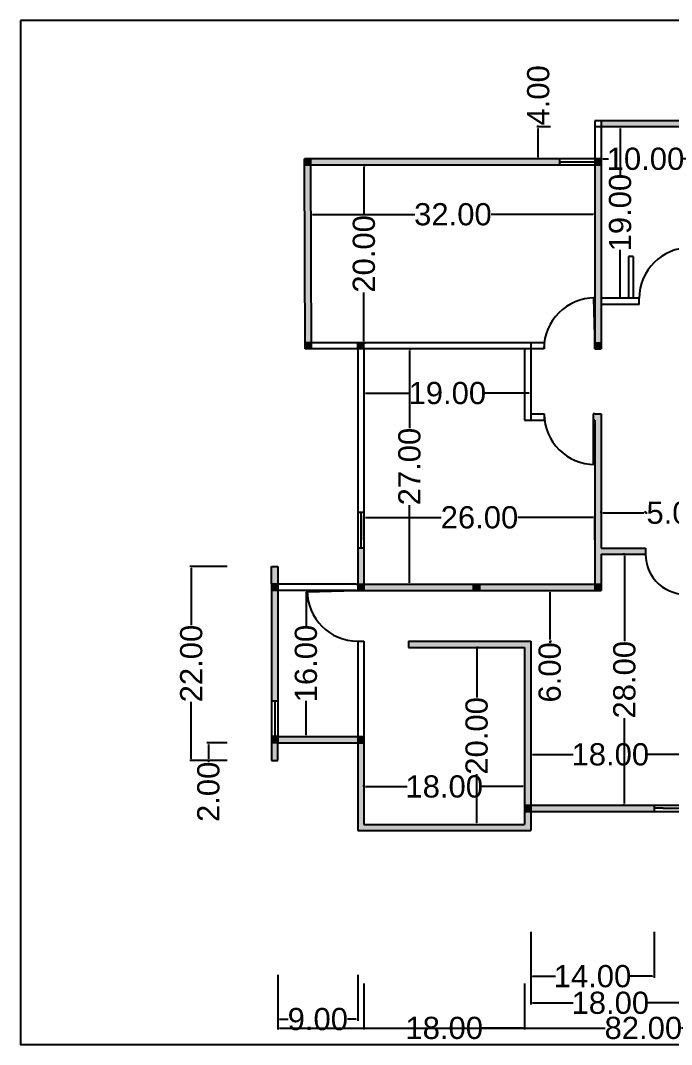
# Model space of a CAD drawing. Header units: inches. Extents: x 13 to 295, y 18 to 174.
# Drawn here: x 12.8 to 86.1, y 18 to 133.4 of the extents above; entities that cross this region are included whole.
import ezdxf

# ---------------------------------------------------------------- set-up
doc = ezdxf.new("R2010")
doc.units = ezdxf.units.IN
doc.header["$MEASUREMENT"] = 0
doc.styles.get("Standard").update_dxf_attribs({"font": 'arial.ttf'})
doc.dimstyles.get("Standard").update_dxf_attribs({"dimtxt": 2.5, "dimasz": 0.18, "dimexe": 0.18, "dimexo": 5, "dimgap": 0.09, "dimtad": 0, "dimrnd": 1, "dimzin": 0, "dimdsep": 46, "dimtxsty": 'Standard', "dimcen": 0.09, "dimclrd": 1, "dimclre": 1, "dimclrt": 256, "dimadec": 0, "dimazin": 0, "dimtfac": 1, "dimtofl": 0, "dimtmove": 0, "dimatfit": 3, "dimfxl": 5, "dimfxlon": 1, "dimtolj": 1, "dimtzin": 0, "dimlwe": -1, "dimarcsym": 0})

# ---------------------------------------------------------------- blocks, each defined once
blk = doc.blocks.new('*D19')
at = {"color": 1, "transparency": 16777216}
for p, q in [((41.76, 24.86), (41.76, 19.68)), ((124.1, 24.86), (124.1, 19.68))]:
    blk.add_line(p, q, dxfattribs=at)
at = {"color": 1, "lineweight": -2, "transparency": 16777216}
for p, q in [((41.94, 19.86), (78.62, 19.86)), ((123.92, 19.86), (87.23, 19.86))]:
    blk.add_line(p, q, dxfattribs=at)
at = {"color": 1, "transparency": 16777216}
for points in [[(41.94, 19.89), (41.94, 19.83), (41.76, 19.86)], [(123.92, 19.89), (123.92, 19.83), (124.1, 19.86)]]:
    blk.add_solid(points, dxfattribs=at)
at = {"layer": 'Defpoints', "color": 0, "transparency": 16777216}
for p in [(41.76, 50), (124.1, 47.9), (124.1, 19.86)]:
    blk.add_point(p, dxfattribs=at)
at = {"transparency": 16777216, "insert": (82.93, 19.86), "char_height": 2.5, "attachment_point": 5}
blk.add_mtext('\\A1;82.00', dxfattribs=at)
blk = doc.blocks.new('*D25')
at = {"color": 1, "transparency": 16777216}
for p, q in [((41.76, 25.86), (41.76, 20.68)), ((50.76, 25.86), (50.76, 20.68))]:
    blk.add_line(p, q, dxfattribs=at)
at = {"color": 1, "lineweight": -2, "transparency": 16777216}
for p, q in [((41.94, 20.86), (42.93, 20.86)), ((50.58, 20.86), (49.59, 20.86))]:
    blk.add_line(p, q, dxfattribs=at)
at = {"color": 1, "transparency": 16777216}
for points in [[(41.94, 20.89), (41.94, 20.83), (41.76, 20.86)], [(50.58, 20.89), (50.58, 20.83), (50.76, 20.86)]]:
    blk.add_solid(points, dxfattribs=at)
at = {"layer": 'Defpoints', "color": 0, "transparency": 16777216}
for p in [(41.76, 50), (50.76, 50), (50.76, 20.86)]:
    blk.add_point(p, dxfattribs=at)
at = {"transparency": 16777216, "insert": (46.26, 20.86), "char_height": 2.5, "attachment_point": 5}
blk.add_mtext('\\A1;9.00', dxfattribs=at)
blk = doc.blocks.new('*D26')
at = {"color": 1, "transparency": 16777216}
for p, q in [((51.46, 24.86), (51.46, 19.68)), ((69.54, 24.86), (69.54, 19.68))]:
    blk.add_line(p, q, dxfattribs=at)
at = {"color": 1, "lineweight": -2, "transparency": 16777216}
for p, q in [((51.64, 19.86), (56.32, 19.86)), ((69.36, 19.86), (64.69, 19.86))]:
    blk.add_line(p, q, dxfattribs=at)
at = {"color": 1, "transparency": 16777216}
for points in [[(51.64, 19.89), (51.64, 19.83), (51.46, 19.86)], [(69.36, 19.89), (69.36, 19.83), (69.54, 19.86)]]:
    blk.add_solid(points, dxfattribs=at)
at = {"layer": 'Defpoints', "color": 0, "transparency": 16777216}
for p in [(51.46, 42.8), (69.54, 42.8), (51.46, 19.86)]:
    blk.add_point(p, dxfattribs=at)
at = {"transparency": 16777216, "insert": (60.5, 19.86), "char_height": 2.5, "attachment_point": 5}
blk.add_mtext('\\A1;18.00', dxfattribs=at)
blk = doc.blocks.new('*D27')
at = {"color": 1, "transparency": 16777216}
for p, q in [((70.25, 27.69), (70.25, 22.51)), ((88.17, 27.69), (88.17, 22.51))]:
    blk.add_line(p, q, dxfattribs=at)
at = {"color": 1, "lineweight": -2, "transparency": 16777216}
for p, q in [((70.43, 22.69), (75.02, 22.69)), ((87.99, 22.69), (83.39, 22.69))]:
    blk.add_line(p, q, dxfattribs=at)
at = {"color": 1, "transparency": 16777216}
for points in [[(70.43, 22.72), (70.43, 22.66), (70.25, 22.69)], [(87.99, 22.72), (87.99, 22.66), (88.17, 22.69)]]:
    blk.add_solid(points, dxfattribs=at)
at = {"layer": 'Defpoints', "color": 0, "transparency": 16777216}
for p in [(70.25, 44.27), (88.17, 44.27), (70.25, 22.69)]:
    blk.add_point(p, dxfattribs=at)
at = {"transparency": 16777216, "insert": (79.21, 22.69), "char_height": 2.5, "attachment_point": 5}
blk.add_mtext('\\A1;18.00', dxfattribs=at)
blk = doc.blocks.new('*D28')
at = {"color": 1, "transparency": 16777216}
for p, q in [((70.25, 30.69), (70.25, 25.51)), ((84.16, 30.69), (84.16, 25.51))]:
    blk.add_line(p, q, dxfattribs=at)
at = {"color": 1, "lineweight": -2, "transparency": 16777216}
for p, q in [((70.43, 25.69), (73.02, 25.69)), ((83.98, 25.69), (81.39, 25.69))]:
    blk.add_line(p, q, dxfattribs=at)
at = {"color": 1, "transparency": 16777216}
for points in [[(70.43, 25.72), (70.43, 25.66), (70.25, 25.69)], [(83.98, 25.72), (83.98, 25.66), (84.16, 25.69)]]:
    blk.add_solid(points, dxfattribs=at)
at = {"layer": 'Defpoints', "color": 0, "transparency": 16777216}
for p in [(70.25, 44.27), (84.16, 44.27), (70.25, 25.69)]:
    blk.add_point(p, dxfattribs=at)
at = {"transparency": 16777216, "insert": (77.2, 25.69), "char_height": 2.5, "attachment_point": 5}
blk.add_mtext('\\A1;14.00', dxfattribs=at)
blk = doc.blocks.new('*D48')
at = {"color": 1, "transparency": 16777216}
for p, q in [((80.32, 121.37), (80.14, 121.37)), ((80.32, 102.07), (80.14, 102.07))]:
    blk.add_line(p, q, dxfattribs=at)
at = {"color": 1, "lineweight": -2, "transparency": 16777216}
for p, q in [((80.32, 121.19), (80.32, 115.91)), ((80.32, 102.25), (80.32, 107.53))]:
    blk.add_line(p, q, dxfattribs=at)
at = {"color": 1, "transparency": 16777216}
for points in [[(80.29, 121.19), (80.35, 121.19), (80.32, 121.37)], [(80.29, 102.25), (80.35, 102.25), (80.32, 102.07)]]:
    blk.add_solid(points, dxfattribs=at)
at = {"layer": 'Defpoints', "color": 0, "transparency": 16777216}
for p in [(80.32, 121.37), (80.32, 121.37), (80.32, 102.07)]:
    blk.add_point(p, dxfattribs=at)
at = {"transparency": 16777216, "insert": (80.32, 111.72), "char_height": 2.5, "attachment_point": 5, "rotation": 90}
blk.add_mtext('\\A1;19.00', dxfattribs=at)
blk = doc.blocks.new('*D49')
at = {"color": 1, "transparency": 16777216}
for p, q in [((78.17, 117.77), (78.17, 117.59)), ((88.17, 117.77), (88.17, 117.59))]:
    blk.add_line(p, q, dxfattribs=at)
at = {"color": 1, "lineweight": -2, "transparency": 16777216}
for p, q in [((78.35, 117.77), (78.99, 117.77)), ((87.99, 117.77), (87.36, 117.77))]:
    blk.add_line(p, q, dxfattribs=at)
at = {"color": 1, "transparency": 16777216}
for points in [[(78.35, 117.8), (78.35, 117.74), (78.17, 117.77)], [(87.99, 117.8), (87.99, 117.74), (88.17, 117.77)]]:
    blk.add_solid(points, dxfattribs=at)
at = {"layer": 'Defpoints', "color": 0, "transparency": 16777216}
for p in [(78.17, 119.35), (88.17, 119.35), (78.17, 117.77)]:
    blk.add_point(p, dxfattribs=at)
at = {"transparency": 16777216, "insert": (83.17, 117.77), "char_height": 2.5, "attachment_point": 5}
blk.add_mtext('\\A1;10.00', dxfattribs=at)
blk = doc.blocks.new('*D50')
at = {"color": 1, "transparency": 16777216}
for p, q in [((51.46, 117.07), (51.64, 117.07)), ((51.46, 97.07), (51.64, 97.07))]:
    blk.add_line(p, q, dxfattribs=at)
at = {"color": 1, "lineweight": -2, "transparency": 16777216}
for p, q in [((51.46, 116.89), (51.46, 111.39)), ((51.46, 97.25), (51.46, 102.74))]:
    blk.add_line(p, q, dxfattribs=at)
at = {"color": 1, "transparency": 16777216}
for points in [[(51.43, 116.89), (51.49, 116.89), (51.46, 117.07)], [(51.43, 97.25), (51.49, 97.25), (51.46, 97.07)]]:
    blk.add_solid(points, dxfattribs=at)
at = {"layer": 'Defpoints', "color": 0, "transparency": 16777216}
for p in [(47.59, 117.07), (47.59, 97.07), (51.46, 97.07)]:
    blk.add_point(p, dxfattribs=at)
at = {"transparency": 16777216, "insert": (51.46, 107.07), "char_height": 2.5, "attachment_point": 5, "rotation": 90}
blk.add_mtext('\\A1;20.00', dxfattribs=at)
blk = doc.blocks.new('*D51')
at = {"color": 1, "transparency": 16777216}
for p, q in [((45.5, 111.52), (45.5, 111.7)), ((77.47, 111.52), (77.47, 111.7))]:
    blk.add_line(p, q, dxfattribs=at)
at = {"color": 1, "lineweight": -2, "transparency": 16777216}
for p, q in [((45.68, 111.52), (57.18, 111.52)), ((77.29, 111.52), (65.79, 111.52))]:
    blk.add_line(p, q, dxfattribs=at)
at = {"color": 1, "transparency": 16777216}
for points in [[(45.68, 111.55), (45.68, 111.49), (45.5, 111.52)], [(77.29, 111.55), (77.29, 111.49), (77.47, 111.52)]]:
    blk.add_solid(points, dxfattribs=at)
at = {"layer": 'Defpoints', "color": 0, "transparency": 16777216}
for p in [(45.5, 111.52), (45.5, 109.1), (77.47, 109.22)]:
    blk.add_point(p, dxfattribs=at)
at = {"transparency": 16777216, "insert": (61.48, 111.52), "char_height": 2.5, "attachment_point": 5}
blk.add_mtext('\\A1;32.00', dxfattribs=at)
blk = doc.blocks.new('*D52')
at = {"color": 1, "transparency": 16777216}
for p, q in [((51.46, 91.38), (51.46, 91.2)), ((70.25, 91.38), (70.25, 91.2))]:
    blk.add_line(p, q, dxfattribs=at)
at = {"color": 1, "lineweight": -2, "transparency": 16777216}
for p, q in [((51.64, 91.38), (56.67, 91.38)), ((70.07, 91.38), (65.04, 91.38))]:
    blk.add_line(p, q, dxfattribs=at)
at = {"color": 1, "transparency": 16777216}
for points in [[(51.64, 91.41), (51.64, 91.35), (51.46, 91.38)], [(70.07, 91.41), (70.07, 91.35), (70.25, 91.38)]]:
    blk.add_solid(points, dxfattribs=at)
at = {"layer": 'Defpoints', "color": 0, "transparency": 16777216}
for p in [(51.46, 94.38), (70.25, 92.71), (51.46, 91.38)]:
    blk.add_point(p, dxfattribs=at)
at = {"transparency": 16777216, "insert": (60.85, 91.38), "char_height": 2.5, "attachment_point": 5}
blk.add_mtext('\\A1;19.00', dxfattribs=at)
blk = doc.blocks.new('*D53')
at = {"color": 1, "transparency": 16777216}
for p, q in [((56.59, 96.37), (56.77, 96.37)), ((56.59, 69.85), (56.77, 69.85))]:
    blk.add_line(p, q, dxfattribs=at)
at = {"color": 1, "lineweight": -2, "transparency": 16777216}
for p, q in [((56.59, 96.19), (56.59, 87.43)), ((56.59, 70.03), (56.59, 78.78))]:
    blk.add_line(p, q, dxfattribs=at)
at = {"color": 1, "transparency": 16777216}
for points in [[(56.56, 96.19), (56.62, 96.19), (56.59, 96.37)], [(56.56, 70.03), (56.62, 70.03), (56.59, 69.85)]]:
    blk.add_solid(points, dxfattribs=at)
at = {"layer": 'Defpoints', "color": 0, "transparency": 16777216}
for p in [(53.92, 96.37), (53.92, 69.85), (56.59, 69.85)]:
    blk.add_point(p, dxfattribs=at)
at = {"transparency": 16777216, "insert": (56.59, 83.11), "char_height": 2.5, "attachment_point": 5, "rotation": 90}
blk.add_mtext('\\A1;27.00', dxfattribs=at)
blk = doc.blocks.new('*D54')
at = {"color": 1, "transparency": 16777216}
for p, q in [((78.17, 77.9), (78.17, 78.08)), ((83.17, 77.9), (83.17, 78.08))]:
    blk.add_line(p, q, dxfattribs=at)
at = {"color": 1, "lineweight": -2, "transparency": 16777216}
for p, q in [((78.35, 77.9), (82.99, 77.9)), ((83.17, 77.9), (83.35, 77.9))]:
    blk.add_line(p, q, dxfattribs=at)
at = {"color": 1, "transparency": 16777216}
for points in [[(78.35, 77.93), (78.35, 77.87), (78.17, 77.9)], [(82.99, 77.93), (82.99, 77.87), (83.17, 77.9)]]:
    blk.add_solid(points, dxfattribs=at)
at = {"layer": 'Defpoints', "color": 0, "transparency": 16777216}
for p in [(83.17, 77.9), (78.17, 73.94), (83.17, 73.94)]:
    blk.add_point(p, dxfattribs=at)
at = {"transparency": 16777216, "insert": (86.68, 77.9), "char_height": 2.5, "attachment_point": 5}
blk.add_mtext('\\A1;5.00', dxfattribs=at)
blk = doc.blocks.new('*D55')
at = {"color": 1, "transparency": 16777216}
for p, q in [((64.16, 62.75), (64.34, 62.75)), ((64.16, 42.8), (64.34, 42.8))]:
    blk.add_line(p, q, dxfattribs=at)
at = {"color": 1, "lineweight": -2, "transparency": 16777216}
for p, q in [((64.16, 62.57), (64.16, 57.1)), ((64.16, 42.98), (64.16, 48.45))]:
    blk.add_line(p, q, dxfattribs=at)
at = {"color": 1, "transparency": 16777216}
for points in [[(64.13, 62.57), (64.19, 62.57), (64.16, 62.75)], [(64.13, 42.98), (64.19, 42.98), (64.16, 42.8)]]:
    blk.add_solid(points, dxfattribs=at)
at = {"layer": 'Defpoints', "color": 0, "transparency": 16777216}
for p in [(59.3, 62.75), (59.3, 42.8), (64.16, 42.8)]:
    blk.add_point(p, dxfattribs=at)
at = {"transparency": 16777216, "insert": (64.16, 52.77), "char_height": 2.5, "attachment_point": 5, "rotation": 90}
blk.add_mtext('\\A1;20.00', dxfattribs=at)
blk = doc.blocks.new('*D56')
at = {"color": 1, "transparency": 16777216}
for p, q in [((51.46, 47.06), (51.46, 47.24)), ((69.54, 47.06), (69.54, 47.24))]:
    blk.add_line(p, q, dxfattribs=at)
at = {"color": 1, "lineweight": -2, "transparency": 16777216}
for p, q in [((51.64, 47.06), (56.32, 47.06)), ((69.36, 47.06), (64.69, 47.06))]:
    blk.add_line(p, q, dxfattribs=at)
at = {"color": 1, "transparency": 16777216}
for points in [[(51.64, 47.09), (51.64, 47.03), (51.46, 47.06)], [(69.36, 47.09), (69.36, 47.03), (69.54, 47.06)]]:
    blk.add_solid(points, dxfattribs=at)
at = {"layer": 'Defpoints', "color": 0, "transparency": 16777216}
for p in [(69.54, 47.06), (51.46, 42.8), (69.54, 42.8)]:
    blk.add_point(p, dxfattribs=at)
at = {"transparency": 16777216, "insert": (60.5, 47.06), "char_height": 2.5, "attachment_point": 5}
blk.add_mtext('\\A1;18.00', dxfattribs=at)
blk = doc.blocks.new('*D58')
at = {"color": 1, "transparency": 16777216}
for p, q in [((70.25, 50.68), (70.25, 50.5)), ((88.17, 50.68), (88.17, 50.5))]:
    blk.add_line(p, q, dxfattribs=at)
at = {"color": 1, "lineweight": -2, "transparency": 16777216}
for p, q in [((70.43, 50.68), (75.02, 50.68)), ((87.99, 50.68), (83.39, 50.68))]:
    blk.add_line(p, q, dxfattribs=at)
at = {"color": 1, "transparency": 16777216}
for points in [[(70.43, 50.71), (70.43, 50.65), (70.25, 50.68)], [(87.99, 50.71), (87.99, 50.65), (88.17, 50.68)]]:
    blk.add_solid(points, dxfattribs=at)
at = {"layer": 'Defpoints', "color": 0, "transparency": 16777216}
for p in [(88.17, 53.61), (70.25, 52.77), (88.17, 50.68)]:
    blk.add_point(p, dxfattribs=at)
at = {"transparency": 16777216, "insert": (79.21, 50.68), "char_height": 2.5, "attachment_point": 5}
blk.add_mtext('\\A1;18.00', dxfattribs=at)
blk = doc.blocks.new('*D59')
at = {"color": 1, "transparency": 16777216}
for p, q in [((80.8, 73.24), (80.62, 73.24)), ((80.8, 44.97), (80.62, 44.97))]:
    blk.add_line(p, q, dxfattribs=at)
at = {"color": 1, "lineweight": -2, "transparency": 16777216}
for p, q in [((80.8, 73.06), (80.8, 63.43)), ((80.8, 45.15), (80.8, 54.78))]:
    blk.add_line(p, q, dxfattribs=at)
at = {"color": 1, "transparency": 16777216}
for points in [[(80.77, 73.06), (80.83, 73.06), (80.8, 73.24)], [(80.77, 45.15), (80.83, 45.15), (80.8, 44.97)]]:
    blk.add_solid(points, dxfattribs=at)
at = {"layer": 'Defpoints', "color": 0, "transparency": 16777216}
for p in [(80.8, 73.24), (80.8, 44.97), (80.8, 44.97)]:
    blk.add_point(p, dxfattribs=at)
at = {"transparency": 16777216, "insert": (80.8, 59.1), "char_height": 2.5, "attachment_point": 5, "rotation": 90}
blk.add_mtext('\\A1;28.00', dxfattribs=at)
blk = doc.blocks.new('*D61')
at = {"color": 1, "transparency": 16777216}
for p, q in [((72.39, 69.15), (72.57, 69.15)), ((72.39, 63.45), (72.57, 63.45))]:
    blk.add_line(p, q, dxfattribs=at)
at = {"color": 1, "lineweight": -2, "transparency": 16777216}
for p, q in [((72.39, 68.97), (72.39, 63.63)), ((72.39, 63.45), (72.39, 63.27))]:
    blk.add_line(p, q, dxfattribs=at)
at = {"color": 1, "transparency": 16777216}
for points in [[(72.36, 68.97), (72.42, 68.97), (72.39, 69.15)], [(72.36, 63.63), (72.42, 63.63), (72.39, 63.45)]]:
    blk.add_solid(points, dxfattribs=at)
at = {"layer": 'Defpoints', "color": 0, "transparency": 16777216}
for p in [(69.82, 69.15), (69.9, 63.45), (72.39, 63.45)]:
    blk.add_point(p, dxfattribs=at)
at = {"transparency": 16777216, "insert": (72.39, 59.93), "char_height": 2.5, "attachment_point": 5, "rotation": 90}
blk.add_mtext('\\A1;6.00', dxfattribs=at)
blk = doc.blocks.new('*D63')
at = {"color": 1, "transparency": 16777216}
for p, q in [((44.93, 69.15), (45.11, 69.15)), ((44.93, 52.7), (45.11, 52.7))]:
    blk.add_line(p, q, dxfattribs=at)
at = {"color": 1, "lineweight": -2, "transparency": 16777216}
for p, q in [((44.93, 68.97), (44.93, 65.11)), ((44.93, 52.88), (44.93, 56.74))]:
    blk.add_line(p, q, dxfattribs=at)
at = {"color": 1, "transparency": 16777216}
for points in [[(44.9, 68.97), (44.96, 68.97), (44.93, 69.15)], [(44.9, 52.88), (44.96, 52.88), (44.93, 52.7)]]:
    blk.add_solid(points, dxfattribs=at)
at = {"layer": 'Defpoints', "color": 0, "transparency": 16777216}
for p in [(43.35, 69.15), (43.35, 52.7), (44.93, 52.7)]:
    blk.add_point(p, dxfattribs=at)
at = {"transparency": 16777216, "insert": (44.93, 60.92), "char_height": 2.5, "attachment_point": 5, "rotation": 90}
blk.add_mtext('\\A1;16.00', dxfattribs=at)
blk = doc.blocks.new('*D64')
at = {"color": 1, "transparency": 16777216}
for p, q in [((36.06, 71.85), (31.83, 71.85)), ((36.06, 50), (31.83, 50))]:
    blk.add_line(p, q, dxfattribs=at)
at = {"color": 1, "lineweight": -2, "transparency": 16777216}
for p, q in [((32.01, 71.67), (32.01, 65.25)), ((32.01, 50.18), (32.01, 56.6))]:
    blk.add_line(p, q, dxfattribs=at)
at = {"color": 1, "transparency": 16777216}
for points in [[(31.98, 71.67), (32.04, 71.67), (32.01, 71.85)], [(31.98, 50.18), (32.04, 50.18), (32.01, 50)]]:
    blk.add_solid(points, dxfattribs=at)
at = {"layer": 'Defpoints', "color": 0, "transparency": 16777216}
for p in [(41.06, 71.85), (32.01, 50), (41.06, 50)]:
    blk.add_point(p, dxfattribs=at)
at = {"transparency": 16777216, "insert": (32.01, 60.92), "char_height": 2.5, "attachment_point": 5, "rotation": 90}
blk.add_mtext('\\A1;22.00', dxfattribs=at)
blk = doc.blocks.new('*D65')
at = {"color": 1, "transparency": 16777216}
for p, q in [((36.06, 52), (33.76, 52)), ((36.06, 50), (33.76, 50))]:
    blk.add_line(p, q, dxfattribs=at)
at = {"color": 1, "lineweight": -2, "transparency": 16777216}
for p, q in [((33.94, 51.82), (33.94, 50.18)), ((33.94, 50), (33.94, 49.82))]:
    blk.add_line(p, q, dxfattribs=at)
at = {"color": 1, "transparency": 16777216}
for points in [[(33.91, 51.82), (33.97, 51.82), (33.94, 52)], [(33.91, 50.18), (33.97, 50.18), (33.94, 50)]]:
    blk.add_solid(points, dxfattribs=at)
at = {"layer": 'Defpoints', "color": 0, "transparency": 16777216}
for p in [(41.06, 52), (33.94, 50), (41.06, 50)]:
    blk.add_point(p, dxfattribs=at)
at = {"transparency": 16777216, "insert": (33.94, 46.47), "char_height": 2.5, "attachment_point": 5, "rotation": 90}
blk.add_mtext('\\A1;2.00', dxfattribs=at)
blk = doc.blocks.new('*D71')
at = {"color": 1, "transparency": 16777216}
for p, q in [((72.47, 121.37), (70.92, 121.37)), ((72.47, 117.77), (70.92, 117.77))]:
    blk.add_line(p, q, dxfattribs=at)
at = {"color": 1, "lineweight": -2, "transparency": 16777216}
for p, q in [((71.1, 121.37), (71.1, 121.55)), ((71.1, 117.95), (71.1, 121.19))]:
    blk.add_line(p, q, dxfattribs=at)
at = {"color": 1, "transparency": 16777216}
for points in [[(71.07, 121.19), (71.13, 121.19), (71.1, 121.37)], [(71.07, 117.95), (71.13, 117.95), (71.1, 117.77)]]:
    blk.add_solid(points, dxfattribs=at)
at = {"layer": 'Defpoints', "color": 0, "transparency": 16777216}
for p in [(71.1, 121.37), (77.47, 121.37), (77.47, 117.77)]:
    blk.add_point(p, dxfattribs=at)
at = {"transparency": 16777216, "insert": (71.1, 124.93), "char_height": 2.5, "attachment_point": 5, "rotation": 90}
blk.add_mtext('\\A1;4.00', dxfattribs=at)
blk = doc.blocks.new('*D72')
at = {"color": 1, "transparency": 16777216}
for p, q in [((51.46, 74.85), (51.46, 77.56)), ((77.47, 74.85), (77.47, 77.56))]:
    blk.add_line(p, q, dxfattribs=at)
at = {"color": 1, "lineweight": -2, "transparency": 16777216}
for p, q in [((51.64, 77.38), (60.14, 77.38)), ((77.29, 77.38), (68.79, 77.38))]:
    blk.add_line(p, q, dxfattribs=at)
at = {"color": 1, "transparency": 16777216}
for points in [[(51.64, 77.41), (51.64, 77.35), (51.46, 77.38)], [(77.29, 77.41), (77.29, 77.35), (77.47, 77.38)]]:
    blk.add_solid(points, dxfattribs=at)
at = {"layer": 'Defpoints', "color": 0, "transparency": 16777216}
for p in [(77.47, 77.38), (51.46, 69.85), (77.47, 69.85)]:
    blk.add_point(p, dxfattribs=at)
at = {"transparency": 16777216, "insert": (64.47, 77.38), "char_height": 2.5, "attachment_point": 5}
blk.add_mtext('\\A1;26.00', dxfattribs=at)

msp = doc.modelspace()

# ---------------------------------------------------------------- hatches: boundary and pattern name
at = {"true_color": 0x636466}
h = msp.add_hatch(color=251, dxfattribs=at)
h.dxf.hatch_style = 1
h.paths.add_polyline_path([(73.472, 117.769), (44.769, 117.769), (44.769, 117.066), (44.841, 97.069), (45.541, 97.069), (45.469, 117.069), (73.472, 117.069)])
h.paths.add_polyline_path([(88.172, 122.069), (78.172, 122.069), (78.172, 121.369), (88.172, 121.369)])
at = {"true_color": 0x000000}
h = msp.add_hatch(color=18, dxfattribs=at)
h.dxf.hatch_style = 1
h.paths.add_polyline_path([(73.472, 117.769), (44.769, 117.769), (44.769, 117.066), (44.841, 97.069), (45.541, 97.069), (45.469, 117.069), (73.472, 117.069)])
at = {"true_color": 0x636466}
h = msp.add_hatch(color=251, dxfattribs=at)
h.dxf.hatch_style = 1
h.paths.add_polyline_path([(73.472, 117.769), (44.769, 117.769), (44.769, 117.066), (44.841, 97.069), (45.541, 97.069), (45.469, 117.069), (73.472, 117.069)])
at = {"true_color": 0x000000}
h = msp.add_hatch(color=18, dxfattribs=at)
h.dxf.hatch_style = 1
h.paths.add_polyline_path([(45.469, 117.769), (44.769, 117.769), (44.769, 117.069), (45.469, 117.069)])
h = msp.add_hatch(color=18, dxfattribs=at)
h.dxf.hatch_style = 1
h.paths.add_polyline_path([(78.172, 117.769), (77.472, 117.769), (77.472, 117.069), (78.172, 117.069)])
at = {"true_color": 0x636466}
h = msp.add_hatch(color=251, dxfattribs=at)
h.dxf.hatch_style = 1
h.paths.add_polyline_path([(78.172, 117.069), (77.472, 117.069), (77.472, 97.069), (78.172, 97.069)])
at = {"true_color": 0x000000}
h = msp.add_hatch(color=18, dxfattribs=at)
h.dxf.hatch_style = 1
h.paths.add_polyline_path([(45.541, 97.069), (44.841, 97.069), (44.843, 96.369), (45.543, 96.369)])
h = msp.add_hatch(color=18, dxfattribs=at)
h.dxf.hatch_style = 1
h.paths.add_polyline_path([(51.46, 97.069), (50.76, 97.069), (50.76, 96.369), (51.46, 96.369)])
h = msp.add_hatch(color=18, dxfattribs=at)
h.dxf.hatch_style = 1
h.paths.add_polyline_path([(78.172, 97.069), (77.472, 97.069), (77.472, 96.369), (78.172, 96.369)])
at = {"true_color": 0x636466}
h = msp.add_hatch(color=251, dxfattribs=at)
h.dxf.hatch_style = 1
h.paths.add_polyline_path([(41.76, 69.147), (41.06, 69.147), (41.06, 56.702), (41.76, 56.702)])
h.paths.add_polyline_path([(41.76, 71.847), (41.06, 71.847), (41.06, 69.847), (41.76, 69.847)])
h.paths.add_polyline_path([(51.46, 73.936), (50.76, 73.936), (50.76, 69.847), (51.46, 69.847)])
h.paths.add_polyline_path([(63.772, 69.847), (51.46, 69.847), (51.46, 69.147), (63.772, 69.147)])
h.paths.add_polyline_path([(77.472, 69.847), (64.472, 69.847), (64.472, 69.147), (77.472, 69.147)])
h.paths.add_polyline_path([(83.172, 73.936), (78.172, 73.936), (78.172, 89.05), (77.472, 89.05), (77.272, 89.05), (77.272, 88.35), (77.472, 88.35), (77.472, 69.847), (78.172, 69.847), (78.172, 73.236), (83.172, 73.236)])
h.paths.add_polyline_path([(88.872, 77.528), (88.172, 77.528), (88.172, 73.936), (87.672, 73.936), (87.672, 73.236), (88.172, 73.236), (88.172, 69.464), (88.872, 69.464)])
h.paths.add_polyline_path([(82.672, 75.303), (90.719, 75.303), (90.719, 80.454), (82.672, 80.454)], flags=9)
at = {"true_color": 0x000000}
h = msp.add_hatch(color=18, dxfattribs=at)
h.dxf.hatch_style = 1
h.paths.add_polyline_path([(41.76, 69.847), (41.06, 69.847), (41.06, 69.147), (41.76, 69.147)])
at = {"true_color": 0x636466}
h = msp.add_hatch(color=251, dxfattribs=at)
h.dxf.hatch_style = 1
h.paths.add_polyline_path([(70.245, 44.27), (69.545, 44.27), (69.545, 42.802), (69.543, 42.802), (51.46, 42.802), (51.46, 45.591), (51.46, 52.002), (50.76, 52.002), (50.76, 45.527), (50.76, 42.102), (69.543, 42.102), (70.245, 42.102)])
h.paths.add_polyline_path([(50.76, 52.448), (50.76, 52.702), (50.228, 52.702), (41.76, 52.702), (41.76, 52.448), (41.76, 52.002), (49.528, 52.002), (50.76, 52.002)])
h.paths.add_polyline_path([(41.76, 52.002), (41.06, 52.002), (41.06, 50.002), (41.76, 50.002)])
h.paths.add_polyline_path([(70.245, 63.447), (56.46, 63.447), (56.46, 62.747), (69.545, 62.747), (69.545, 44.97), (70.245, 44.97)])
h.paths.add_polyline_path([(84.163, 44.97), (70.245, 44.97), (70.245, 44.27), (84.163, 44.27)])
h.paths.add_polyline_path([(88.872, 42.102), (88.172, 42.102), (88.172, 33.982), (88.872, 33.982)])
h.paths.add_polyline_path([(88.872, 44.27), (88.172, 44.27), (88.172, 42.102), (88.872, 42.102)])
h.paths.add_polyline_path([(88.872, 68.764), (88.172, 68.764), (88.172, 44.97), (88.872, 44.97)])
h.paths.add_polyline_path([(124.796, 69.847), (124.096, 69.847), (124.096, 44.97), (124.796, 44.97)])
h.paths.add_polyline_path([(124.796, 44.27), (124.096, 44.27), (124.096, 33.982), (124.796, 33.982)])
h.paths.add_polyline_path([(124.796, 44.97), (124.096, 44.97), (124.096, 44.27), (124.796, 44.27)])
h.paths.add_polyline_path([(124.096, 39.802), (123.037, 39.802), (123.037, 39.102), (124.096, 39.102)])
h.paths.add_polyline_path([(122.687, 39.802), (119.498, 39.802), (119.498, 39.102), (122.687, 39.102)])
h.paths.add_polyline_path([(118.726, 39.802), (105.62, 39.802), (98.572, 39.802), (98.572, 42.802), (97.872, 42.802), (97.872, 42.102), (97.872, 38.102), (93.872, 38.102), (93.872, 37.102), (98.572, 37.102), (98.572, 39.102), (105.62, 39.102), (118.726, 39.102)])
h.paths.add_polyline_path([(119.426, 39.102), (118.726, 39.102), (118.726, 34.682), (118.726, 33.982), (124.096, 33.982), (124.096, 34.682), (119.426, 34.682)])
at = {"true_color": 0x000000}
h = msp.add_hatch(color=18, dxfattribs=at)
h.dxf.hatch_style = 1
h.paths.add_polyline_path([(51.46, 69.847), (50.76, 69.847), (50.76, 69.147), (51.46, 69.147)])
h = msp.add_hatch(color=18, dxfattribs=at)
h.dxf.hatch_style = 1
h.paths.add_polyline_path([(64.472, 69.847), (63.772, 69.847), (63.772, 69.147), (64.472, 69.147)])
h = msp.add_hatch(color=18, dxfattribs=at)
h.dxf.hatch_style = 1
h.paths.add_polyline_path([(78.172, 69.847), (77.472, 69.847), (77.472, 69.147), (78.172, 69.147)])
h = msp.add_hatch(color=18, dxfattribs=at)
h.dxf.hatch_style = 1
h.paths.add_polyline_path([(41.76, 52.448), (41.76, 52.702), (41.06, 52.702), (41.06, 52.448), (41.06, 52.002), (41.76, 52.002)])
h = msp.add_hatch(color=18, dxfattribs=at)
h.dxf.hatch_style = 1
h.paths.add_polyline_path([(51.46, 52.448), (51.46, 52.702), (50.76, 52.702), (50.76, 52.448), (50.76, 52.002), (51.46, 52.002)])
h = msp.add_hatch(color=18, dxfattribs=at)
h.dxf.hatch_style = 1
h.paths.add_polyline_path([(70.245, 44.62), (69.545, 44.62), (69.545, 44.27), (70.245, 44.27)])
h.paths.add_polyline_path([(70.245, 44.97), (69.545, 44.97), (69.545, 44.62), (70.245, 44.62)])

# ---------------------------------------------------------------- linework, layer by layer
for p, q in [((77.472, 122.069), (77.472, 117.069)), ((77.472, 122.069), (77.472, 96.369)), ((78.172, 122.069), (78.172, 96.369)), ((45.469, 117.069), (45.469, 117.769)), ((73.472, 117.769), (73.472, 117.069)), ((45.469, 117.069), (44.769, 117.069)), ((44.843, 96.366), (44.769, 117.066)), ((45.543, 96.369), (45.469, 117.069)), ((81.272, 106.769), (81.272, 106.069)), ((81.772, 106.769), (81.772, 106.069)), ((77.472, 102.112), (77.322, 102.112)), ((77.322, 102.112), (77.472, 96.369)), ((77.472, 96.369), (77.472, 102.112)), ((77.472, 102.112), (77.472, 102.112)), ((71.772, 97.069), (44.841, 97.069)), ((50.76, 96.369), (50.76, 97.069)), ((51.46, 96.369), (51.46, 97.069)), ((70.245, 97.069), (70.245, 88.35)), ((71.765, 97.069), (71.765, 96.369)), ((71.765, 97.069), (71.765, 96.369)), ((77.472, 97.069), (78.172, 97.069)), ((71.772, 96.369), (44.843, 96.369)), ((69.545, 96.369), (69.545, 88.35)), ((77.472, 96.369), (78.172, 96.369)), ((71.765, 89.05), (71.765, 88.35)), ((77.472, 89.05), (77.272, 89.05)), ((77.272, 89.05), (77.272, 83.344)), ((78.172, 89.05), (78.172, 73.936)), ((77.472, 88.35), (77.272, 88.35)), ((77.472, 88.35), (77.472, 69.147)), ((77.322, 83.344), (77.322, 83.346)), ((77.322, 83.344), (77.322, 83.346)), ((77.472, 83.344), (77.322, 83.344)), ((77.472, 83.344), (77.322, 83.344)), ((51.46, 77.936), (50.76, 77.936)), ((51.46, 73.936), (50.76, 73.936)), ((78.172, 73.936), (83.172, 73.936)), ((83.172, 73.936), (83.172, 73.236)), ((78.172, 73.236), (83.172, 73.236)), ((78.172, 73.236), (78.172, 69.147)), ((41.06, 69.847), (41.06, 71.847)), ((41.06, 71.847), (41.76, 71.847)), ((41.76, 71.847), (41.76, 69.847)), ((41.76, 69.847), (41.76, 69.847)), ((63.772, 69.847), (63.772, 69.147)), ((64.472, 69.847), (64.472, 69.147)), ((41.76, 69.147), (41.06, 69.147)), ((45.06, 69.147), (45.06, 68.997)), ((45.06, 68.997), (50.588, 69.147)), ((50.76, 63.447), (51.46, 63.447)), ((56.46, 63.447), (70.245, 63.447)), ((56.46, 62.747), (69.545, 62.747)), ((69.545, 63.447), (70.245, 63.447)), ((69.545, 62.747), (69.545, 42.802)), ((70.245, 63.447), (70.245, 42.102)), ((41.06, 52.448), (41.06, 52.002)), ((41.06, 52.002), (41.06, 50.002)), ((41.76, 50.002), (41.76, 52.002)), ((41.06, 50.002), (41.76, 50.002)), ((51.46, 45.591), (51.46, 42.802)), ((85.163, 44.62), (84.163, 44.62)), ((69.543, 42.802), (69.545, 42.802)), ((69.543, 42.102), (70.245, 42.102))]:
    msp.add_line(p, q)
for points in [[(12.766, 133.366), (12.766, 18.005), (207.963, 18.005)], [(207.963, 18.005), (207.963, 133.365), (12.766, 133.365)], [(88.172, 122.069), (77.472, 122.069)], [(88.172, 121.369), (77.472, 121.369)], [(78.172, 117.769), (44.769, 117.769)], [(44.769, 117.066), (44.769, 117.769)], [(78.172, 117.069), (45.469, 117.069)], [(45.47, 116.719), (45.469, 116.719)], [(77.472, 117.419), (73.472, 117.419)], [(81.772, 106.769), (81.272, 106.769)], [(81.272, 106.069), (81.272, 102.069)], [(81.772, 106.069), (81.772, 102.069)], [(82.472, 102.069), (78.172, 102.069)], [(82.472, 101.369), (82.472, 102.069)], [(82.472, 101.369), (78.172, 101.369)], [(50.76, 96.369), (50.76, 69.147)], [(51.46, 96.369), (51.46, 69.147)], [(70.245, 89.05), (71.765, 89.05)], [(77.472, 89.05), (78.172, 89.05)], [(69.545, 88.35), (71.765, 88.35)], [(51.11, 77.936), (51.11, 73.936)], [(50.588, 69.847), (41.06, 69.847)], [(41.06, 69.847), (41.06, 52.448)], [(41.76, 69.847), (41.76, 52.448)], [(50.588, 69.847), (78.172, 69.847)], [(50.76, 69.847), (50.76, 69.147)], [(50.588, 69.147), (41.76, 69.147)], [(50.588, 69.147), (78.172, 69.147)], [(50.76, 63.447), (50.76, 52.448)], [(51.46, 63.447), (51.46, 52.448)], [(56.46, 63.447), (56.46, 62.747)], [(41.76, 56.702), (41.06, 56.702)], [(41.41, 56.702), (41.41, 52.702)], [(41.76, 52.702), (41.06, 52.702)], [(41.76, 52.002), (41.06, 52.002)], [(41.76, 52.702), (50.228, 52.702)], [(41.76, 52.448), (41.76, 52.002)], [(41.76, 52.002), (49.528, 52.002)], [(49.528, 52.002), (50.76, 52.002)], [(50.228, 52.702), (51.46, 52.702)], [(50.228, 52.002), (51.46, 52.002)], [(50.76, 52.448), (50.76, 45.527)], [(51.46, 52.448), (51.46, 45.591)], [(50.76, 45.527), (50.76, 42.102)], [(69.545, 44.97), (88.172, 44.97)], [(69.545, 44.27), (88.172, 44.27)], [(84.163, 44.97), (84.163, 44.27)], [(85.163, 44.62), (88.172, 44.62)], [(51.46, 42.802), (69.543, 42.802)], [(50.76, 42.102), (69.543, 42.102)]]:
    msp.add_lwpolyline(points)
for centre, radius, start, end in [((88.172, 102.069), 5.7, 90, 180), ((77.472, 96.369), 5.743, 90, 180), ((77.472, 89.05), 5.706, 180, 270), ((87.672, 73.236), 4.5, 180, 276.37937), ((50.76, 69.147), 5.7, 180, 270)]:
    msp.add_arc(centre, radius, start, end)

# ---------------------------------------------------------------- dimensions: what is measured, and where the dimension line sits
for base, p1, p2, picture, middle in [((71.103, 121.369), (77.472, 117.769), (77.472, 121.369), '*D71', (71.103, 124.932)), ((80.322, 121.369), (80.322, 102.069), (80.322, 121.369), '*D48', (80.322, 111.719)), ((51.46, 97.069), (47.588, 117.069), (47.588, 97.069), '*D50', (51.46, 107.069)), ((56.589, 69.847), (53.922, 96.369), (53.922, 69.847), '*D53', (56.589, 83.108)), ((80.8, 44.97), (80.8, 73.236), (80.8, 44.97), '*D59', (80.8, 59.103)), ((32.0064, 50.0018), (41.0596, 71.8475), (41.0596, 50.0018), '*D64', (32.0064, 60.9246)), ((44.9302, 52.7018), (43.3541, 69.1475), (43.3541, 52.7018), '*D63', (44.9302, 60.9246)), ((72.385, 63.447), (69.824, 69.147), (69.895, 63.447), '*D61', (72.385, 59.928)), ((64.1583, 42.8023), (59.3017, 62.7475), (59.3017, 42.8023), '*D55', (64.1583, 52.7749)), ((33.943, 50.002), (41.06, 52.002), (41.06, 50.002), '*D65', (33.943, 46.468))]:
    dim = msp.add_linear_dim(base=base, p1=p1, p2=p2, angle=90, dimstyle='Standard')
    dim.commit()
    dim.dimension.update_dxf_attribs({"geometry": picture, "text_midpoint": middle})
for base, p1, p2, picture, middle in [((78.172, 117.769), (88.172, 119.35), (78.172, 119.35), '*D49', (83.172, 117.769)), ((45.498, 111.521), (77.472, 109.219), (45.498, 109.104), '*D51', (61.485, 111.521)), ((51.4596, 91.3812), (70.2452, 92.7096), (51.4596, 94.3779), '*D52', (60.8524, 91.3812)), ((77.472, 77.382), (51.46, 69.847), (77.472, 69.847), '*D72', (64.466, 77.382)), ((83.172, 77.896), (78.172, 73.936), (83.172, 73.936), '*D54', (86.684, 77.896)), ((88.172, 50.68), (70.245, 52.775), (88.172, 53.609), '*D58', (79.208, 50.68)), ((124.096, 19.864), (41.76, 50.002), (124.096, 47.899), '*D19', (82.928, 19.864)), ((50.76, 20.864), (41.76, 50.002), (50.76, 50.002), '*D25', (46.26, 20.864)), ((69.543, 47.064), (51.46, 42.802), (69.543, 42.802), '*D56', (60.501, 47.064)), ((70.245, 22.694), (88.172, 44.27), (70.245, 44.27), '*D27', (79.208, 22.694)), ((70.245, 25.692), (84.163, 44.27), (70.245, 44.27), '*D28', (77.204, 25.692)), ((51.46, 19.864), (69.543, 42.802), (51.46, 42.802), '*D26', (60.501, 19.864))]:
    dim = msp.add_linear_dim(base=base, p1=p1, p2=p2, dimstyle='Standard')
    dim.commit()
    dim.dimension.update_dxf_attribs({"geometry": picture, "text_midpoint": middle})

doc.saveas('drawing.dxf')
